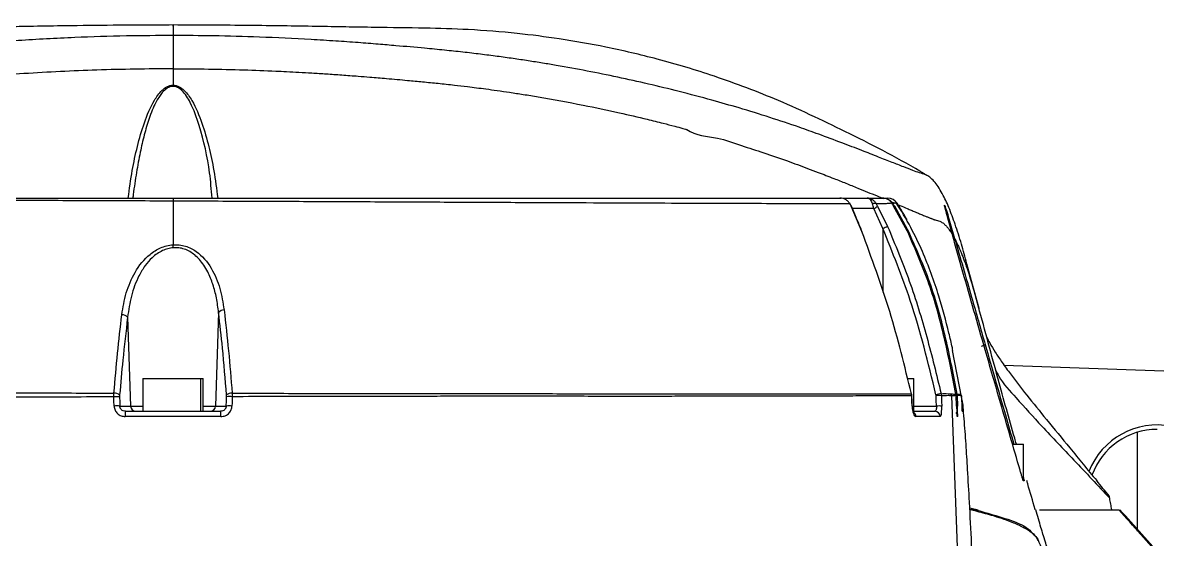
# Model space of a CAD drawing. Header units: millimetres. Extents: x -356 to 237, y 0 to 365.
# Drawn here: x 164.097 to 168.182, y 252.964 to 254.824 of the extents above; entities that cross this region are included whole.
import ezdxf

# ---------------------------------------------------------------- set-up
doc = ezdxf.new("R2010")
doc.units = ezdxf.units.MM

msp = doc.modelspace()

# ---------------------------------------------------------------- linework, layer by layer
at = {"color": 7, "linetype": 'Continuous', "lineweight": 25}
for p, q in [((164.6386, 254.7779), (164.6386, 254.6583)), ((164.6386, 254.6583), (164.6386, 254.5992)), ((164.6386, 254.5992), (164.6386, 254.5949)), ((164.6386, 254.1817), (164.6386, 254.0246)), ((164.6408, 254.1926), (167.039, 254.1926)), ((167.039, 254.1926), (167.0438, 254.1923)), ((167.0494, 254.1926), (167.1379, 254.1926)), ((167.1379, 254.1926), (167.1931, 254.1926)), ((167.1958, 254.1926), (167.2119, 254.1926)), ((167.1974, 254.1924), (167.1968, 254.1923)), ((167.1184, 254.0723), (167.08, 254.1632)), ((167.0984, 254.1222), (167.0818, 254.1611)), ((167.1613, 254.1546), (167.083, 254.1546)), ((167.194, 254.0828), (167.1613, 254.1546)), ((167.1745, 254.1632), (167.2112, 254.0903)), ((167.2264, 254.1743), (167.2266, 254.174)), ((167.2283, 254.1774), (167.2354, 254.1744)), ((167.2452, 254.1744), (167.2292, 254.1741)), ((167.2818, 254.0742), (167.2326, 254.1641)), ((167.2353, 254.1642), (167.2816, 254.0812)), ((167.2457, 254.1737), (167.2452, 254.1744)), ((167.2462, 254.1729), (167.2457, 254.1737)), ((167.4364, 254.1016), (167.4524, 254.0472)), ((167.194, 254.0828), (167.1942, 253.8542)), ((164.8028, 253.7807), (164.7914, 253.4439)), ((167.5398, 253.7939), (167.5401, 253.7928)), ((164.4751, 253.7634), (164.4859, 253.4439)), ((167.4773, 253.4772), (167.4448, 253.6438)), ((167.6305, 253.5911), (168.2053, 253.571)), ((164.5304, 253.543), (164.5304, 253.4249)), ((164.5304, 253.543), (164.7387, 253.543)), ((164.7387, 253.4249), (164.7387, 253.543)), ((164.7387, 253.543), (164.7469, 253.543)), ((164.7469, 253.4249), (164.7469, 253.543)), ((167.2832, 253.543), (167.306, 253.543)), ((167.306, 253.4249), (167.306, 253.543)), ((164.4257, 253.4767), (164.426, 253.4907)), ((164.8514, 253.49), (164.8516, 253.4776)), ((164.447, 253.4439), (164.4859, 253.4439)), ((164.4859, 253.4439), (164.5304, 253.4439)), ((164.7469, 253.4439), (164.7914, 253.4439)), ((164.7914, 253.4439), (164.8302, 253.4439)), ((167.306, 253.4439), (167.3869, 253.4439)), ((167.441, 253.4806), (167.493, 252.1257)), ((167.4592, 253.444), (167.4578, 253.4813)), ((167.4609, 253.4813), (167.4624, 253.444)), ((167.4789, 253.4438), (167.4778, 253.4724)), ((167.478, 253.4661), (167.4817, 253.4474)), ((164.8108, 253.406), (164.4664, 253.406)), ((164.4676, 253.4249), (164.8096, 253.4249)), ((167.306, 253.4249), (167.3812, 253.4249)), ((167.4006, 253.406), (167.313, 253.406)), ((167.4635, 253.406), (167.461, 253.406)), ((167.4799, 253.4249), (167.4826, 253.4249)), ((167.4821, 253.4434), (167.4821, 253.4425)), ((168.1111, 252.9937), (168.1111, 253.3497)), ((167.4933, 253.3068), (167.4933, 253.3068)), ((167.6618, 253.3068), (167.6997, 253.3068)), ((167.6997, 253.1786), (167.6997, 253.3068)), ((167.5067, 253.0772), (167.5366, 253.0706)), ((167.5285, 253.0706), (167.5082, 253.0706)), ((167.7579, 253.0706), (168.018, 253.0706)), ((168.018, 253.0706), (168.0429, 253.0706))]:
    msp.add_line(p, q, dxfattribs=at)
at = {"color": 7, "linetype": 'Continuous', "lineweight": 25, "flags": 128}
for points in [[(167.0743, 254.1733), (167.075, 254.1734), (167.0755, 254.1733), (167.0757, 254.1731), (167.0756, 254.1726), (167.0753, 254.1721)], [(167.1197, 254.0711), (167.1198, 254.0716), (167.1194, 254.0721), (167.1184, 254.0723)], [(164.6394, 254.0139), (164.639, 254.0195), (164.6386, 254.0246)], [(167.5401, 253.7946), (167.5168, 253.8815), (167.4968, 253.9564)], [(167.5123, 253.8963), (167.5386, 253.7976), (167.54, 253.7923)], [(167.2973, 253.4876), (167.2976, 253.4879), (167.2973, 253.4881), (167.2965, 253.4882)], [(164.4265, 253.444), (164.4261, 253.4623), (164.4257, 253.4767)], [(164.4462, 253.4767), (164.4467, 253.4583), (164.447, 253.4439)], [(164.8302, 253.4439), (164.8307, 253.4627), (164.8311, 253.4775)], [(167.2983, 253.4807), (167.2985, 253.4807), (167.2983, 253.4806), (167.2976, 253.4805)], [(167.2999, 253.4442), (167.2992, 253.4607), (167.2983, 253.4807)], [(167.2992, 253.444), (167.3, 253.4441), (167.3002, 253.4441), (167.2999, 253.4442)], [(167.3869, 253.4439), (167.3862, 253.4647), (167.3856, 253.4811)], [(167.4046, 253.4812), (167.4053, 253.4603), (167.4059, 253.444)]]:
    msp.add_lwpolyline(points, dxfattribs=at)
at = {"color": 7, "linetype": 'Continuous', "lineweight": 25}
for centre, radius, start, end in [((167.2119, 254.1533), 0.0393, 32.396, 90.0073), ((167.0796, 254.161), 0.0022, 1.5368, 78.6018), ((167.1633, 254.1573), 0.0162, 66.0071, 113.9929), ((167.1239, 254.2263), 0.0809, 297.575, 308.7225), ((167.3179, 253.8215), 0.2892, 111.6538, 115.3719), ((167.2761, 254.0845), 0.00645, 296.1699, 329.1576), ((164.4557, 253.748), 0.0247, 38.3194, 92.8635), ((164.8217, 253.7654), 0.0244, 88.2878, 141.1396), ((167.5343, 253.7203), 0.0621, 283.2603, 296.8775), ((164.4277, 253.4627), 0.028, 48.2647, 93.5411), ((164.8494, 253.4602), 0.0299, 86.2677, 128.0434), ((167.4383, 253.2676), 0.2236, 98.9074, 103.7515), ((167.4009, 253.479), 0.0396, 2.1694, 12.2436), ((167.4016, 253.479), 0.0394, 2.1817, 12.28), ((167.4009, 253.479), 0.0401, 2.2721, 12.1993), ((167.4009, 253.4789), 0.0404, 2.3157, 12.0893), ((167.4494, 253.5308), 0.0455, 280.4553, 284.0012), ((164.4352, 253.2593), 0.2176, 87.105, 92.5014), ((164.4361, 253.2305), 0.2137, 87.0545, 92.5518), ((164.5052, 253.4443), 0.0193, 181.0152, 269.0131), ((164.7721, 253.4442), 0.0193, 270.9708, 359.0009), ((164.8412, 253.2305), 0.2137, 87.4482, 92.9455), ((164.8421, 253.264), 0.2138, 87.4493, 92.9442), ((167.3958, 253.2834), 0.198, 87.4462, 92.9499), ((167.3971, 253.2485), 0.1956, 87.4276, 92.9968), ((167.4586, 253.4648), 0.0167, 82.0895, 91.8651), ((167.46, 253.4271), 0.0171, 82.0051, 92.4767), ((167.47, 253.5018), 0.0556, 279.0468, 282.0568), ((164.5435, 253.4106), 0.0772, 169.3141, 183.4217), ((164.7338, 253.4106), 0.0772, 356.5783, 10.6859), ((167.2933, 253.4055), 0.0197, 1.4575, 62.2101), ((167.3811, 253.4054), 0.0195, 1.7174, 89.5887), ((167.4438, 253.4052), 0.0198, 2.3034, 47.8895), ((168.1819, 253.11), 0.2657, 0.0005, 158.1745), ((168.1819, 253.11), 0.25, 90.0008, 160.1373), ((167.6843, 253.1691), 0.0195, 16.023, 38.1055)]:
    msp.add_arc(centre, radius, start, end, dxfattribs=at)
for points, knots in [([(164.6386, 254.8158), (164.5668, 254.8155), (164.4375, 254.8151), (164.2702, 254.813), (164.1472, 254.811), (164.0608, 254.8095), (163.9878, 254.8083), (163.9136, 254.807), (163.8273, 254.8055), (163.7274, 254.8042), (163.5893, 254.8007), (163.4082, 254.7873), (163.18, 254.7566), (162.9476, 254.7081), (162.7118, 254.6408), (162.4723, 254.5528), (162.2206, 254.4364), (162.0514, 254.344), (161.9671, 254.2979)], [0, 0, 0, 0, 0.077966, 0.14036, 0.18156, 0.211508, 0.234188, 0.2608, 0.292025, 0.327849, 0.369295, 0.441965, 0.524789, 0.619107, 0.699337, 0.790748, 0.89579, 1, 1, 1, 1]), ([(164.6386, 254.8113), (164.6386, 254.8121), (164.6386, 254.8257), (164.6386, 254.801), (164.6386, 254.7779)], [0, 0, 0, 0, 0.063437, 1, 1, 1, 1]), ([(167.3555, 254.2724), (167.3516, 254.2747), (167.2611, 254.3304), (167.082, 254.4215), (166.831, 254.5422), (166.5985, 254.6302), (166.3902, 254.6928), (166.2035, 254.7363), (166.0352, 254.7661), (165.87, 254.7872), (165.7082, 254.8003), (165.5371, 254.8048), (165.3548, 254.8069), (165.1445, 254.8109), (164.9023, 254.8146), (164.7301, 254.8154), (164.6386, 254.8158)], [0, 0, 0, 0, 0.004797, 0.113198, 0.213727, 0.301434, 0.377661, 0.445205, 0.505598, 0.559646, 0.62248, 0.678456, 0.741972, 0.816593, 0.902524, 1, 1, 1, 1]), ([(164.6386, 254.7779), (164.5826, 254.7776), (164.4646, 254.7769), (164.279, 254.7709), (164.0857, 254.7607), (163.8996, 254.747), (163.7223, 254.7314), (163.5529, 254.7142), (163.3851, 254.6914), (163.2253, 254.6652), (163.0477, 254.631), (162.8595, 254.5886), (162.713, 254.5499), (162.6296, 254.5261), (162.6, 254.5174), (162.571, 254.5088), (162.5428, 254.5002), (162.5154, 254.4916), (162.4898, 254.4835), (162.4625, 254.4748), (162.4231, 254.4619), (162.3723, 254.4445), (162.316, 254.4245), (162.2634, 254.4051), (162.2156, 254.3873), (162.1727, 254.3711), (162.1375, 254.3577), (162.098, 254.3426), (162.0561, 254.3266), (162.0145, 254.3103), (161.9851, 254.3003), (161.968, 254.293), (161.9597, 254.2922), (161.9577, 254.292)], [0, 0, 0, 0, 0.0612745, 0.1290113, 0.2031389, 0.2729444, 0.3330269, 0.3977975, 0.4591709, 0.5181321, 0.5749394, 0.6569806, 0.7290239, 0.740563, 0.7518358, 0.7628451, 0.7735867, 0.7840673, 0.7942892, 0.8029301, 0.8154672, 0.8395705, 0.8616968, 0.8807547, 0.9009061, 0.9175076, 0.9308857, 0.94204, 0.9638452, 0.9799428, 0.9908339, 0.9978838, 1, 1, 1, 1]), ([(167.4967, 253.9564), (167.4902, 253.98), (167.4773, 254.0277), (167.4558, 254.0953), (167.4333, 254.1561), (167.4127, 254.2014), (167.3942, 254.2328), (167.3792, 254.2529), (167.3642, 254.2678), (167.3464, 254.2784), (167.3249, 254.283), (167.2991, 254.2935), (167.2661, 254.3059), (167.225, 254.3223), (167.1748, 254.3419), (167.1146, 254.3654), (167.0428, 254.3929), (166.9674, 254.4211), (166.8813, 254.4519), (166.7858, 254.4837), (166.6812, 254.516), (166.5721, 254.5472), (166.4268, 254.5857), (166.2403, 254.629), (166.0761, 254.6606), (165.9684, 254.6787), (165.9165, 254.6869), (165.862, 254.6951), (165.8047, 254.7031), (165.7444, 254.7108), (165.6811, 254.7183), (165.6141, 254.7253), (165.5338, 254.733), (165.4544, 254.7401), (165.3746, 254.7468), (165.3024, 254.7525), (165.2217, 254.7582), (165.1032, 254.7655), (164.9562, 254.7725), (164.7906, 254.7772), (164.6869, 254.7777), (164.6386, 254.7779)], [0, 0, 0, 0, 0.023426, 0.047275, 0.067804, 0.085434, 0.094854, 0.102661, 0.109363, 0.115019, 0.122166, 0.130234, 0.141595, 0.155912, 0.172637, 0.193134, 0.217765, 0.24621, 0.270126, 0.305308, 0.342486, 0.374879, 0.41395, 0.486248, 0.558062, 0.573987, 0.590726, 0.608306, 0.626762, 0.64613, 0.666446, 0.687757, 0.710562, 0.743651, 0.764092, 0.787178, 0.81295, 0.841464, 0.900845, 0.95378, 1, 1, 1, 1]), ([(164.6386, 254.6583), (164.5472, 254.6574), (164.3682, 254.6555), (164.1053, 254.6419), (163.8539, 254.6227), (163.5913, 254.5976), (163.3236, 254.5597), (163.0565, 254.5072), (162.8178, 254.4491), (162.6079, 254.3882), (162.4266, 254.3275), (162.2735, 254.2694), (162.1477, 254.2183), (162.0479, 254.1775), (161.9739, 254.1447), (161.9232, 254.127), (161.897, 254.112), (161.8861, 254.1121), (161.8846, 254.1121)], [0, 0, 0, 0, 0.096895, 0.189729, 0.278921, 0.364104, 0.469256, 0.565394, 0.65247, 0.729506, 0.796988, 0.85505, 0.902997, 0.940924, 0.969376, 0.988429, 0.998494, 1, 1, 1, 1]), ([(164.6386, 254.6583), (164.6813, 254.6581), (164.7663, 254.6577), (164.8895, 254.6547), (164.9832, 254.6512), (165.0491, 254.6481), (165.0925, 254.6458), (165.1401, 254.6431), (165.1916, 254.6398), (165.2472, 254.636), (165.2995, 254.6321), (165.3532, 254.6279), (165.4125, 254.6229), (165.4758, 254.6172), (165.538, 254.6113), (165.5941, 254.6058), (165.6478, 254.6), (165.7049, 254.5934), (165.7562, 254.5868), (165.8068, 254.5799), (165.8518, 254.5733), (165.9011, 254.5658), (165.9896, 254.5512), (166.105, 254.53), (166.2357, 254.5023), (166.3314, 254.4799), (166.3979, 254.4634), (166.4404, 254.4524), (166.4672, 254.4453), (166.481, 254.4416), (166.4857, 254.4403), (166.4872, 254.4399), (166.4878, 254.4397), (166.488, 254.4396), (166.4881, 254.4396), (166.4882, 254.4396), (166.4882, 254.4396), (166.4882, 254.4396), (166.5209, 254.4165), (166.5923, 254.4157), (166.6827, 254.3817), (166.7672, 254.3557), (166.8464, 254.3281), (166.8989, 254.3086), (166.9231, 254.2996)], [0, 0, 0, 0, 0.055048, 0.109677, 0.159061, 0.176026, 0.194762, 0.215251, 0.237482, 0.261429, 0.287074, 0.305244, 0.330884, 0.363908, 0.387254, 0.411522, 0.436597, 0.456906, 0.485781, 0.503323, 0.522867, 0.54436, 0.567744, 0.63859, 0.695806, 0.740128, 0.765384, 0.784173, 0.796782, 0.801228, 0.8026, 0.80309, 0.803282, 0.803366, 0.8034, 0.803416, 0.803421, 0.803425, 0.803429, 0.852604, 0.891691, 0.927859, 0.966679, 1, 1, 1, 1]), ([(164.4776, 254.1926), (164.4818, 254.2259), (164.4898, 254.2884), (164.5097, 254.3789), (164.5339, 254.4641), (164.5621, 254.5329), (164.5922, 254.576), (164.6131, 254.5923), (164.6272, 254.5982), (164.6348, 254.5988), (164.6386, 254.5991)], [0, 0, 0, 0, 0.22039, 0.414256, 0.608401, 0.802884, 0.900622, 0.949959, 0.974838, 1, 1, 1, 1]), ([(164.6386, 254.5949), (164.636, 254.5947), (164.6306, 254.5943), (164.6195, 254.5902), (164.608, 254.5817), (164.5964, 254.5688), (164.5862, 254.5542), (164.5698, 254.5249), (164.552, 254.4798), (164.5344, 254.4195), (164.5193, 254.3545), (164.5064, 254.2829), (164.4979, 254.2278), (164.4946, 254.1969), (164.4941, 254.1926)], [0, 0, 0, 0, 0.017664, 0.036264, 0.079027, 0.113387, 0.153206, 0.198944, 0.339836, 0.479347, 0.623218, 0.790284, 0.970716, 1, 1, 1, 1]), ([(164.6386, 254.5992), (164.6425, 254.5988), (164.6502, 254.5982), (164.6645, 254.5922), (164.6856, 254.5755), (164.7157, 254.532), (164.7546, 254.4356), (164.7836, 254.3169), (164.7954, 254.2256), (164.7997, 254.1926)], [0, 0, 0, 0, 0.025387, 0.050685, 0.100723, 0.199511, 0.39459, 0.781498, 1, 1, 1, 1]), ([(164.7791, 254.1926), (164.7767, 254.2232), (164.7698, 254.3117), (164.7431, 254.4276), (164.7081, 254.5268), (164.6799, 254.5737), (164.6579, 254.5902), (164.6467, 254.5943), (164.6413, 254.5947), (164.6386, 254.5949)], [0, 0, 0, 0, 0.207355, 0.601078, 0.799157, 0.920162, 0.963393, 0.982173, 1, 1, 1, 1]), ([(166.9231, 254.2996), (166.9357, 254.2948), (166.9672, 254.2829), (167.0131, 254.265), (167.0607, 254.2462), (167.1012, 254.2299), (167.1386, 254.2146), (167.1695, 254.2019), (167.1886, 254.194), (167.1964, 254.1907)], [0, 0, 0, 0, 0.137556, 0.343893, 0.50195, 0.659277, 0.789419, 0.913853, 1, 1, 1, 1]), ([(164.6386, 254.1817), (164.5496, 254.1821), (164.374, 254.1828), (164.1146, 254.1838), (163.8646, 254.1845), (163.6271, 254.185), (163.4053, 254.1854), (163.2019, 254.1856), (163.0193, 254.1856), (162.8599, 254.1856), (162.7259, 254.1854), (162.6189, 254.1852), (162.5404, 254.1849), (162.4917, 254.1848), (162.4693, 254.1845), (162.4633, 254.1844)], [0, 0, 0, 0, 0.1228285, 0.2420841, 0.3577968, 0.4675936, 0.5695631, 0.6637441, 0.748113, 0.8213712, 0.8834796, 0.9329154, 0.9690139, 0.9917019, 1, 1, 1, 1]), ([(162.518, 254.1926), (162.5095, 254.1926), (162.5006, 254.1926), (162.478, 254.1926), (162.5652, 254.1926), (162.6062, 254.1926), (162.7372, 254.1926), (162.8794, 254.1926), (163.064, 254.1926), (163.2748, 254.1926), (163.513, 254.1926), (163.7732, 254.1926), (164.0511, 254.1926), (164.3425, 254.1926), (164.5403, 254.1926), (164.6408, 254.1926)], [0, 0, 0, 0, 0.011882, 0.01246, 0.030004, 0.065267, 0.117751, 0.186928, 0.270657, 0.368782, 0.478583, 0.598429, 0.727476, 0.861502, 1, 1, 1, 1]), ([(164.6408, 254.1926), (164.6403, 254.1915), (164.6389, 254.188), (164.6387, 254.1842), (164.6386, 254.1817)], [0, 0, 0, 0, 0.337537, 1, 1, 1, 1]), ([(167.0753, 254.1721), (167.0421, 254.1721), (166.9672, 254.1721), (166.8423, 254.1723), (166.6932, 254.1727), (166.5219, 254.1733), (166.3303, 254.1741), (166.1207, 254.175), (165.8958, 254.176), (165.6581, 254.1771), (165.4106, 254.1783), (165.1562, 254.1795), (164.8982, 254.1806), (164.7254, 254.1813), (164.6386, 254.1817)], [0, 0, 0, 0, 0.040876, 0.092164, 0.153861, 0.224419, 0.303059, 0.38975, 0.482481, 0.580001, 0.682317, 0.787264, 0.893162, 1, 1, 1, 1]), ([(167.0753, 254.1721), (167.0731, 254.1752), (167.0689, 254.1813), (167.0597, 254.1877), (167.0496, 254.1919), (167.0425, 254.1924), (167.039, 254.1926)], [0, 0, 0, 0, 0.259318, 0.510725, 0.756412, 1, 1, 1, 1]), ([(167.0427, 254.1925), (167.0425, 254.1925), (167.042, 254.1925), (167.0416, 254.1925), (167.0414, 254.1925)], [0, 0, 0, 0, 0.514121, 1, 1, 1, 1]), ([(167.045, 254.1922), (167.0445, 254.1923), (167.0434, 254.1924), (167.0423, 254.1925), (167.0417, 254.1925)], [0, 0, 0, 0, 0.48266, 1, 1, 1, 1]), ([(167.1567, 254.1722), (167.1558, 254.1749), (167.154, 254.1803), (167.1499, 254.1865), (167.1446, 254.1914), (167.1404, 254.1922), (167.1379, 254.1926)], [0, 0, 0, 0, 0.290357, 0.575791, 0.745657, 1, 1, 1, 1]), ([(167.1379, 254.1926), (167.141, 254.1924), (167.1474, 254.1919), (167.1563, 254.1877), (167.1644, 254.1812), (167.168, 254.1753), (167.1699, 254.1722)], [0, 0, 0, 0, 0.235744, 0.476773, 0.729842, 1, 1, 1, 1]), ([(167.1931, 254.1926), (167.1945, 254.1925), (167.1961, 254.1924), (167.1977, 254.1923), (167.1979, 254.1923)], [0, 0, 0, 0, 0.887825, 1, 1, 1, 1]), ([(167.2266, 254.174), (167.2246, 254.1768), (167.2205, 254.1823), (167.2121, 254.1882), (167.2029, 254.1919), (167.1963, 254.1924), (167.1931, 254.1926)], [0, 0, 0, 0, 0.259574, 0.510941, 0.756695, 1, 1, 1, 1]), ([(167.1958, 254.1926), (167.1965, 254.1926), (167.1977, 254.1926), (167.199, 254.1924), (167.1995, 254.1923)], [0, 0, 0, 0, 0.535883, 1, 1, 1, 1]), ([(167.1958, 254.1926), (167.1991, 254.1924), (167.2056, 254.1919), (167.2148, 254.1882), (167.2231, 254.1824), (167.2271, 254.1769), (167.2292, 254.1741)], [0, 0, 0, 0, 0.243049, 0.488712, 0.740271, 1, 1, 1, 1]), ([(167.08, 254.1632), (167.0792, 254.1649), (167.0778, 254.1679), (167.0761, 254.1708), (167.0753, 254.1721)], [0, 0, 0, 0, 0.555324, 1, 1, 1, 1]), ([(167.0818, 254.1611), (167.0809, 254.163), (167.079, 254.1672), (167.0767, 254.1711), (167.0754, 254.1733)], [0, 0, 0, 0, 0.448148, 1, 1, 1, 1]), ([(167.1613, 254.1546), (167.1605, 254.1578), (167.159, 254.1636), (167.1574, 254.1695), (167.1567, 254.1722)], [0, 0, 0, 0, 0.5364857, 1, 1, 1, 1]), ([(167.2266, 254.174), (167.2228, 254.1737), (167.2185, 254.1735), (167.2135, 254.173), (167.2117, 254.1728), (167.208, 254.1723), (167.194, 254.1724), (167.1807, 254.1723), (167.1699, 254.1722)], [0, 0, 0, 0, 0.200193, 0.231393, 0.263119, 0.296523, 0.426396, 1, 1, 1, 1]), ([(167.1699, 254.1722), (167.1707, 254.1705), (167.1722, 254.1675), (167.1738, 254.1645), (167.1745, 254.1632)], [0, 0, 0, 0, 0.5518233, 1, 1, 1, 1]), ([(167.2326, 254.1641), (167.2315, 254.166), (167.2295, 254.1693), (167.2275, 254.1725), (167.2266, 254.174)], [0, 0, 0, 0, 0.561007, 1, 1, 1, 1]), ([(167.2292, 254.1741), (167.2303, 254.1722), (167.2324, 254.169), (167.2344, 254.1656), (167.2353, 254.1642)], [0, 0, 0, 0, 0.559081, 1, 1, 1, 1]), ([(167.4462, 253.644), (167.4455, 253.6473), (167.4411, 253.6682), (167.4258, 253.7338), (167.3945, 253.8508), (167.348, 253.978), (167.2946, 254.0904), (167.2595, 254.1478), (167.2412, 254.1777)], [0, 0, 0, 0, 0.017479, 0.111449, 0.351592, 0.648968, 0.817084, 1, 1, 1, 1]), ([(167.2522, 254.1633), (167.2511, 254.1651), (167.2491, 254.1683), (167.2471, 254.1715), (167.2462, 254.1729)], [0, 0, 0, 0, 0.563771, 1, 1, 1, 1]), ([(167.2496, 254.1685), (167.2515, 254.1677), (167.2622, 254.1632), (167.2776, 254.1568), (167.2961, 254.149), (167.3108, 254.1428), (167.3258, 254.1365), (167.338, 254.1315), (167.3469, 254.1279), (167.3525, 254.1256), (167.3573, 254.1236), (167.362, 254.1218), (167.3664, 254.12), (167.3707, 254.1184), (167.3747, 254.1168), (167.3785, 254.1154), (167.3863, 254.1125), (167.3973, 254.1106), (167.4095, 254.1039), (167.4187, 254.096), (167.4265, 254.0875), (167.4328, 254.0792), (167.4378, 254.072), (167.4414, 254.0664), (167.4433, 254.0633), (167.4441, 254.062)], [0, 0, 0, 0, 0.0268067, 0.1526492, 0.2208612, 0.2920054, 0.3641768, 0.4352163, 0.4668038, 0.4908587, 0.514706, 0.5362039, 0.5571414, 0.5772812, 0.5964786, 0.6144345, 0.6309454, 0.7059435, 0.7600415, 0.8137767, 0.865273, 0.9119272, 0.9512262, 0.9810919, 1, 1, 1, 1]), ([(167.281, 254.1143), (167.2758, 254.1235), (167.2664, 254.14), (167.2566, 254.1562), (167.2522, 254.1633)], [0, 0, 0, 0, 0.561654, 1, 1, 1, 1]), ([(167.4441, 254.062), (167.4381, 254.0837), (167.4298, 254.1139), (167.4191, 254.1533), (167.4174, 254.1614), (167.4159, 254.1673), (167.4181, 254.164), (167.4188, 254.1583), (167.425, 254.1418), (167.4302, 254.1227), (167.4348, 254.1071), (167.4364, 254.1016)], [0, 0, 0, 0, 0.399113, 0.558339, 0.605122, 0.613677, 0.617152, 0.656279, 0.724925, 0.903863, 1, 1, 1, 1]), ([(167.4497, 254.0422), (167.4433, 254.0669), (167.4339, 254.1035), (167.4223, 254.1424), (167.4188, 254.1573), (167.4176, 254.1601), (167.4176, 254.1602)], [0, 0, 0, 0, 0.624944, 0.927404, 0.997284, 1, 1, 1, 1]), ([(167.1197, 254.0711), (167.1141, 254.0848), (167.1072, 254.1019), (167.0999, 254.1189), (167.0984, 254.1222)], [0, 0, 0, 0, 0.804424, 1, 1, 1, 1]), ([(167.2965, 253.4882), (167.2724, 253.5874), (167.2242, 253.7855), (167.1536, 253.9768), (167.1184, 254.0723)], [0, 0, 0, 0, 0.500886, 1, 1, 1, 1]), ([(167.3852, 253.4847), (167.3573, 253.599), (167.3076, 253.8029), (167.2287, 253.9973), (167.194, 254.0828)], [0, 0, 0, 0, 0.5601437, 1, 1, 1, 1]), ([(167.2112, 254.0903), (167.2382, 254.0252), (167.2922, 253.8952), (167.3539, 253.6931), (167.3871, 253.5567), (167.4037, 253.4884)], [0, 0, 0, 0, 0.334047, 0.667194, 1, 1, 1, 1]), ([(167.2816, 254.0812), (167.3101, 254.0179), (167.367, 253.8914), (167.4213, 253.6903), (167.4474, 253.5544), (167.4604, 253.4866)], [0, 0, 0, 0, 0.3338494, 0.6673519, 1, 1, 1, 1]), ([(167.4572, 253.4867), (167.4441, 253.5536), (167.418, 253.6876), (167.3644, 253.8861), (167.3093, 254.0115), (167.2818, 254.0742)], [0, 0, 0, 0, 0.3326979, 0.6661507, 1, 1, 1, 1]), ([(167.5624, 253.6461), (167.5489, 253.6931), (167.522, 253.7864), (167.4824, 253.925), (167.4568, 254.0167), (167.4441, 254.062)], [0, 0, 0, 0, 0.33897, 0.673672, 1, 1, 1, 1]), ([(164.4545, 253.7727), (164.4588, 253.7991), (164.4675, 253.852), (164.4994, 253.9279), (164.5433, 253.9843), (164.5866, 254.0115), (164.6154, 254.0218), (164.6309, 254.0237), (164.6386, 254.0246)], [0, 0, 0, 0, 0.2377619, 0.4778876, 0.7288451, 0.8614383, 0.9300855, 1, 1, 1, 1]), ([(164.6386, 254.0246), (164.6462, 254.0248), (164.6613, 254.025), (164.6904, 254.0187), (164.7349, 253.9963), (164.7794, 253.9422), (164.8099, 253.8679), (164.8183, 253.8158), (164.8225, 253.7898)], [0, 0, 0, 0, 0.069369, 0.137982, 0.270222, 0.518059, 0.759096, 1, 1, 1, 1]), ([(167.4497, 254.0422), (167.4506, 254.043), (167.4522, 254.0443), (167.4524, 254.0464), (167.4524, 254.0472)], [0, 0, 0, 0, 0.593666, 1, 1, 1, 1]), ([(167.4524, 254.0472), (167.4626, 254.0123), (167.483, 253.9418), (167.5196, 253.8143), (167.5461, 253.7218), (167.5623, 253.6649)], [0, 0, 0, 0, 0.274071, 0.553703, 1, 1, 1, 1]), ([(167.4524, 254.0472), (167.4529, 254.0463), (167.4541, 254.044), (167.4565, 254.0393), (167.4601, 254.0321), (167.4649, 254.0218), (167.4708, 254.0084), (167.4769, 253.9938), (167.4815, 253.9819), (167.4848, 253.9734), (167.4873, 253.9667), (167.4902, 253.9586), (167.4935, 253.9492), (167.5123, 253.8949), (167.5265, 253.8426), (167.5398, 253.7939)], [0, 0, 0, 0, 0.011406, 0.0283, 0.059225, 0.101126, 0.15526, 0.223191, 0.277909, 0.297924, 0.325504, 0.357625, 0.394474, 0.436391, 1, 1, 1, 1]), ([(164.6394, 254.0139), (164.6328, 254.013), (164.6194, 254.0112), (164.5999, 254.0037), (164.5808, 253.9926), (164.5592, 253.975), (164.5364, 253.9486), (164.5093, 253.9032), (164.4862, 253.8404), (164.4788, 253.789), (164.4751, 253.7634)], [0, 0, 0, 0, 0.061435, 0.12564, 0.193732, 0.266734, 0.38339, 0.516925, 0.758688, 1, 1, 1, 1]), ([(164.8028, 253.7807), (164.8005, 253.7982), (164.7962, 253.8325), (164.7833, 253.8817), (164.7674, 253.9213), (164.7502, 253.9508), (164.7344, 253.9714), (164.7124, 253.9929), (164.6868, 254.0078), (164.6596, 254.0143), (164.6461, 254.014), (164.6394, 254.0139)], [0, 0, 0, 0, 0.169099, 0.331294, 0.48604, 0.576626, 0.658851, 0.733674, 0.871124, 0.935912, 1, 1, 1, 1]), ([(164.426, 253.4907), (164.4301, 253.5386), (164.4382, 253.6327), (164.4491, 253.7266), (164.4545, 253.7727)], [0, 0, 0, 0, 0.508551, 1, 1, 1, 1]), ([(164.831, 253.4837), (164.8266, 253.5401), (164.8187, 253.6392), (164.8076, 253.738), (164.8028, 253.7807)], [0, 0, 0, 0, 0.5680763, 1, 1, 1, 1]), ([(164.8225, 253.7898), (164.828, 253.7409), (164.8394, 253.6412), (164.8473, 253.5411), (164.8514, 253.49)], [0, 0, 0, 0, 0.490076, 1, 1, 1, 1]), ([(167.6745, 253.3068), (167.6725, 253.3139), (167.6502, 253.3916), (167.6043, 253.5567), (167.5616, 253.7151), (167.538, 253.8024)], [0, 0, 0, 0, 0.042923, 0.472117, 1, 1, 1, 1]), ([(164.4751, 253.7634), (164.4691, 253.7119), (164.4582, 253.6188), (164.45, 253.5254), (164.4464, 253.4837)], [0, 0, 0, 0, 0.552573, 1, 1, 1, 1]), ([(167.568, 253.6917), (167.5714, 253.6848), (167.5805, 253.6663), (167.5993, 253.6362), (167.6244, 253.599), (167.6619, 253.5473), (167.7151, 253.4788), (167.7868, 253.3906), (167.8713, 253.2883), (167.9314, 253.2147), (167.9637, 253.1753)], [0, 0, 0, 0, 0.035488, 0.094603, 0.163271, 0.241996, 0.388801, 0.562605, 0.765537, 1, 1, 1, 1]), ([(167.5623, 253.6649), (167.5865, 253.5806), (167.6207, 253.4612), (167.6551, 253.3418), (167.6653, 253.3068)], [0, 0, 0, 0, 0.706505, 1, 1, 1, 1]), ([(167.6879, 253.2132), (167.6644, 253.294), (167.6224, 253.4383), (167.5808, 253.5826), (167.5624, 253.6461)], [0, 0, 0, 0, 0.559995, 1, 1, 1, 1]), ([(167.6004, 253.5724), (167.6039, 253.5654), (167.6224, 253.5285), (167.6826, 253.464), (167.7722, 253.3635), (167.8868, 253.2448), (167.9678, 253.1579), (168.0107, 253.1118)], [0, 0, 0, 0, 0.038132, 0.199957, 0.422857, 0.69432, 1, 1, 1, 1]), ([(161.9853, 253.493), (162.0182, 253.4932), (162.0925, 253.4934), (162.2156, 253.4932), (162.3615, 253.493), (162.5291, 253.4931), (162.7171, 253.493), (162.9233, 253.4925), (163.1456, 253.4925), (163.3825, 253.4925), (163.6316, 253.4922), (163.8901, 253.4916), (164.1558, 253.4911), (164.3352, 253.4908), (164.426, 253.4907)], [0, 0, 0, 0, 0.040474, 0.091306, 0.151244, 0.219882, 0.297292, 0.382267, 0.473357, 0.570555, 0.673452, 0.779518, 0.888369, 1, 1, 1, 1]), ([(164.8514, 253.49), (164.9416, 253.4899), (165.1205, 253.4895), (165.3865, 253.4891), (165.646, 253.4891), (165.8963, 253.4889), (166.1344, 253.4881), (166.3577, 253.4873), (166.564, 253.4882), (166.7521, 253.4885), (166.9201, 253.4878), (167.0664, 253.4882), (167.1893, 253.4885), (167.2634, 253.4883), (167.2965, 253.4882)], [0, 0, 0, 0, 0.110659, 0.21954, 0.326386, 0.428964, 0.526728, 0.618507, 0.702877, 0.779907, 0.849214, 0.909085, 0.959366, 1, 1, 1, 1]), ([(167.2976, 253.4805), (167.2975, 253.482), (167.2973, 253.4846), (167.2968, 253.4871), (167.2965, 253.4882)], [0, 0, 0, 0, 0.559839, 1, 1, 1, 1]), ([(167.2983, 253.4807), (167.2982, 253.4817), (167.298, 253.4841), (167.2976, 253.4864), (167.2973, 253.4876)], [0, 0, 0, 0, 0.452606, 1, 1, 1, 1]), ([(167.3856, 253.4811), (167.3856, 253.4818), (167.3855, 253.483), (167.3853, 253.4842), (167.3852, 253.4847)], [0, 0, 0, 0, 0.560021, 1, 1, 1, 1]), ([(167.4037, 253.4884), (167.412, 253.4886), (167.424, 253.4889), (167.436, 253.4877), (167.4396, 253.4874)], [0, 0, 0, 0, 0.693054, 1, 1, 1, 1]), ([(167.4037, 253.4884), (167.404, 253.4871), (167.4044, 253.4847), (167.4046, 253.4822), (167.4046, 253.4812)], [0, 0, 0, 0, 0.559937, 1, 1, 1, 1]), ([(167.4396, 253.4874), (167.4397, 253.4874), (167.4399, 253.4873), (167.44, 253.4874), (167.4401, 253.4874)], [0, 0, 0, 0, 0.629487, 1, 1, 1, 1]), ([(167.4401, 253.4874), (167.4402, 253.4875), (167.4403, 253.4876), (167.4404, 253.4874), (167.4405, 253.4874)], [0, 0, 0, 0, 0.4737613, 1, 1, 1, 1]), ([(167.4401, 253.4874), (167.4401, 253.4874), (167.4401, 253.4874), (167.4401, 253.4874), (167.4401, 253.4874)], [0, 0, 0, 0, 0.529674, 1, 1, 1, 1]), ([(167.4405, 253.4874), (167.4433, 253.4873), (167.4489, 253.4873), (167.4544, 253.4869), (167.4572, 253.4867)], [0, 0, 0, 0, 0.501013, 1, 1, 1, 1]), ([(167.4578, 253.4813), (167.4577, 253.4823), (167.4576, 253.4841), (167.4573, 253.4859), (167.4572, 253.4867)], [0, 0, 0, 0, 0.559455, 1, 1, 1, 1]), ([(167.4604, 253.4866), (167.4631, 253.4865), (167.4671, 253.4862), (167.4753, 253.4869), (167.4765, 253.4812), (167.4773, 253.4772)], [0, 0, 0, 0, 0.3696141, 0.5548581, 1, 1, 1, 1]), ([(167.4604, 253.4866), (167.4605, 253.4856), (167.4608, 253.4839), (167.4609, 253.4821), (167.4609, 253.4813)], [0, 0, 0, 0, 0.560379, 1, 1, 1, 1]), ([(164.4257, 253.4767), (164.3733, 253.4766), (164.2716, 253.4764), (164.1239, 253.4761), (163.986, 253.4758), (163.8578, 253.4756), (163.7393, 253.4754), (163.6363, 253.4752), (163.5387, 253.475), (163.4369, 253.4748), (163.3191, 253.4745), (163.1985, 253.4741), (163.0876, 253.4738), (162.9951, 253.4736), (162.9091, 253.4734), (162.8244, 253.4733), (162.7363, 253.4733), (162.648, 253.4732), (162.5566, 253.4732), (162.4754, 253.473), (162.4056, 253.4728), (162.338, 253.4728), (162.261, 253.4729), (162.1809, 253.473), (162.11, 253.4732), (162.0446, 253.4732), (162.0015, 253.4732), (161.9794, 253.4731)], [0, 0, 0, 0, 0.064286, 0.124681, 0.181097, 0.233503, 0.281907, 0.326351, 0.359826, 0.401615, 0.45117, 0.504286, 0.549559, 0.587185, 0.617644, 0.655001, 0.69105, 0.725721, 0.763324, 0.803095, 0.825377, 0.848821, 0.885994, 0.919814, 0.947107, 0.972903, 1, 1, 1, 1]), ([(164.4265, 253.444), (164.4273, 253.4389), (164.4287, 253.4288), (164.438, 253.4162), (164.4511, 253.4077), (164.4613, 253.4066), (164.4664, 253.406)], [0, 0, 0, 0, 0.249502, 0.498762, 0.748843, 1, 1, 1, 1]), ([(164.4464, 253.4837), (164.4463, 253.4824), (164.4461, 253.4801), (164.4462, 253.4777), (164.4462, 253.4767)], [0, 0, 0, 0, 0.549929, 1, 1, 1, 1]), ([(164.4676, 253.4249), (164.4648, 253.4252), (164.4595, 253.4258), (164.4538, 253.4295), (164.4505, 253.4332), (164.4486, 253.4365), (164.4473, 253.4402), (164.4471, 253.4427), (164.447, 253.4439)], [0, 0, 0, 0, 0.276578, 0.506879, 0.63335, 0.757244, 0.879246, 1, 1, 1, 1]), ([(164.8302, 253.4439), (164.8302, 253.4427), (164.83, 253.4402), (164.8287, 253.4365), (164.8268, 253.4332), (164.8234, 253.4295), (164.8178, 253.4258), (164.8125, 253.4252), (164.8096, 253.4249)], [0, 0, 0, 0, 0.120739, 0.243014, 0.366892, 0.49355, 0.723486, 1, 1, 1, 1]), ([(164.8108, 253.406), (164.8163, 253.4066), (164.8277, 253.4079), (164.8409, 253.4178), (164.849, 253.4306), (164.8502, 253.4395), (164.8507, 253.444)], [0, 0, 0, 0, 0.266865, 0.559315, 0.779741, 1, 1, 1, 1]), ([(164.8311, 253.4775), (164.8311, 253.4787), (164.8312, 253.4808), (164.831, 253.4828), (164.831, 253.4837)], [0, 0, 0, 0, 0.567947, 1, 1, 1, 1]), ([(164.8516, 253.4776), (164.8514, 253.4713), (164.8512, 253.4601), (164.8509, 253.4489), (164.8507, 253.444)], [0, 0, 0, 0, 0.560052, 1, 1, 1, 1]), ([(167.2976, 253.4805), (167.2775, 253.4805), (167.2395, 253.4805), (167.1878, 253.4804), (167.1522, 253.4804), (167.1197, 253.4802), (167.0869, 253.4801), (167.0477, 253.4799), (167.0171, 253.4798), (166.9965, 253.4797), (166.9781, 253.4797), (166.9574, 253.4797), (166.9241, 253.4796), (166.8728, 253.4796), (166.8052, 253.4797), (166.7357, 253.4797), (166.6808, 253.4798), (166.642, 253.4797), (166.6064, 253.4796), (166.5598, 253.4794), (166.504, 253.4792), (166.4487, 253.4789), (166.4037, 253.4788), (166.3539, 253.4787), (166.2884, 253.4787), (166.1967, 253.4788), (166.0914, 253.4789), (165.9848, 253.4792), (165.8802, 253.4792), (165.7702, 253.4792), (165.6758, 253.479), (165.6018, 253.4789), (165.5532, 253.4788), (165.5044, 253.4787), (165.4552, 253.4786), (165.4058, 253.4785), (165.3561, 253.4784), (165.3062, 253.4783), (165.2576, 253.4782), (165.1982, 253.4781), (165.1157, 253.478), (164.9961, 253.4778), (164.9039, 253.4777), (164.8516, 253.4776)], [0, 0, 0, 0, 0.024633, 0.046527, 0.063478, 0.068232, 0.086484, 0.103631, 0.11631, 0.123981, 0.12894, 0.138871, 0.149386, 0.169741, 0.201831, 0.232255, 0.255004, 0.269203, 0.279803, 0.29873, 0.326284, 0.348346, 0.366537, 0.381434, 0.409479, 0.446777, 0.493968, 0.538668, 0.577439, 0.62232, 0.673548, 0.693265, 0.713113, 0.733092, 0.753185, 0.773394, 0.79371, 0.814122, 0.834631, 0.853323, 0.886975, 0.935801, 1, 1, 1, 1]), ([(167.2992, 253.444), (167.2989, 253.4508), (167.2983, 253.463), (167.2978, 253.4751), (167.2976, 253.4805)], [0, 0, 0, 0, 0.560021, 1, 1, 1, 1]), ([(167.2992, 253.444), (167.2996, 253.439), (167.3003, 253.4298), (167.3035, 253.4182), (167.3068, 253.409), (167.3113, 253.4068), (167.313, 253.406)], [0, 0, 0, 0, 0.351462, 0.653539, 0.870313, 1, 1, 1, 1]), ([(167.3025, 253.423), (167.3026, 253.4229), (167.3031, 253.4228), (167.3029, 253.4248), (167.3024, 253.4268), (167.3015, 253.4314), (167.3007, 253.4371), (167.3004, 253.4416), (167.3002, 253.4441)], [0, 0, 0, 0, 0.018245, 0.064119, 0.183076, 0.383129, 0.659626, 1, 1, 1, 1]), ([(167.3869, 253.4439), (167.3869, 253.4427), (167.387, 253.4402), (167.3869, 253.4367), (167.3865, 253.4334), (167.3857, 253.43), (167.3846, 253.4264), (167.3822, 253.4254), (167.3812, 253.4249)], [0, 0, 0, 0, 0.176375, 0.346568, 0.505048, 0.646748, 0.846307, 1, 1, 1, 1]), ([(167.4006, 253.406), (167.4015, 253.407), (167.4049, 253.4106), (167.4051, 253.42), (167.4062, 253.4314), (167.406, 253.4396), (167.4059, 253.444)], [0, 0, 0, 0, 0.105823, 0.374246, 0.665887, 1, 1, 1, 1]), ([(167.4405, 253.4805), (167.4385, 253.4807), (167.4328, 253.4814), (167.4208, 253.4812), (167.4109, 253.4812), (167.4046, 253.4812)], [0, 0, 0, 0, 0.17176, 0.473909, 1, 1, 1, 1]), ([(167.4409, 253.4805), (167.4409, 253.4805), (167.4407, 253.4804), (167.4406, 253.4805), (167.4405, 253.4805)], [0, 0, 0, 0, 0.461735, 1, 1, 1, 1]), ([(167.441, 253.4806), (167.441, 253.4805), (167.441, 253.4805), (167.4409, 253.4805), (167.4409, 253.4805)], [0, 0, 0, 0, 0.557348, 1, 1, 1, 1]), ([(167.4413, 253.4805), (167.4413, 253.4806), (167.4411, 253.4807), (167.441, 253.4806), (167.441, 253.4806)], [0, 0, 0, 0, 0.578603, 1, 1, 1, 1]), ([(167.4578, 253.4813), (167.4547, 253.4811), (167.4504, 253.481), (167.4449, 253.4815), (167.4425, 253.4808), (167.4413, 253.4805)], [0, 0, 0, 0, 0.5585702, 0.7780671, 1, 1, 1, 1]), ([(167.4592, 253.444), (167.4593, 253.4431), (167.4593, 253.4416), (167.4594, 253.4401), (167.4594, 253.4394)], [0, 0, 0, 0, 0.561674, 1, 1, 1, 1]), ([(167.4778, 253.4724), (167.4774, 253.4763), (167.4769, 253.4815), (167.4712, 253.4813), (167.4668, 253.4814), (167.4634, 253.4814), (167.4609, 253.4813)], [0, 0, 0, 0, 0.4093855, 0.545303, 0.6808136, 1, 1, 1, 1]), ([(167.4635, 253.406), (167.4635, 253.4071), (167.4635, 253.4117), (167.4632, 253.4202), (167.4628, 253.4318), (167.4625, 253.4398), (167.4624, 253.444)], [0, 0, 0, 0, 0.088393, 0.363808, 0.673241, 1, 1, 1, 1]), ([(167.4778, 253.4724), (167.4777, 253.4733), (167.4777, 253.4749), (167.4774, 253.4765), (167.4773, 253.4772)], [0, 0, 0, 0, 0.5598299, 1, 1, 1, 1]), ([(167.4799, 253.4249), (167.4798, 253.4254), (167.4796, 253.4274), (167.4794, 253.4337), (167.4791, 253.4395), (167.4789, 253.4438)], [0, 0, 0, 0, 0.0800138, 0.3189786, 1, 1, 1, 1]), ([(167.4817, 253.4474), (167.4818, 253.4466), (167.4819, 253.4453), (167.482, 253.444), (167.4821, 253.4434)], [0, 0, 0, 0, 0.560215, 1, 1, 1, 1]), ([(167.4594, 253.4394), (167.4596, 253.4347), (167.46, 253.426), (167.4605, 253.4154), (167.4607, 253.409), (167.4609, 253.4066), (167.461, 253.406)], [0, 0, 0, 0, 0.425471, 0.78, 0.947091, 1, 1, 1, 1]), ([(167.4821, 253.4425), (167.4821, 253.4426), (167.4821, 253.4429), (167.4821, 253.443), (167.4821, 253.4431), (167.4821, 253.4431), (167.4821, 253.44), (167.4824, 253.4334), (167.4826, 253.4275), (167.4826, 253.4254), (167.4826, 253.4249)], [0, 0, 0, 0, 0.022164, 0.034116, 0.0346135, 0.0351111, 0.039838, 0.6673044, 0.916905, 1, 1, 1, 1]), ([(167.4933, 253.3068), (167.4912, 253.3372), (167.4882, 253.3825), (167.4836, 253.4276), (167.4821, 253.4425)], [0, 0, 0, 0, 0.671157, 1, 1, 1, 1]), ([(167.5775, 251.5352), (167.5738, 251.6162), (167.5663, 251.7836), (167.5552, 252.0376), (167.544, 252.2922), (167.5332, 252.5341), (167.5232, 252.7512), (167.5142, 252.9364), (167.5064, 253.0874), (167.4997, 253.207), (167.4953, 253.2766), (167.4933, 253.3068)], [0, 0, 0, 0, 0.1371541, 0.2835678, 0.4299257, 0.5682763, 0.6931221, 0.7974191, 0.8819644, 0.9487975, 1, 1, 1, 1]), ([(167.6996, 253.1745), (167.6992, 253.1757), (167.6975, 253.1804), (167.695, 253.189), (167.6915, 253.2007), (167.6891, 253.2089), (167.6879, 253.2132)], [0, 0, 0, 0, 0.095356, 0.365268, 0.665294, 1, 1, 1, 1]), ([(167.6992, 253.1889), (167.6997, 253.187), (167.7008, 253.183), (167.7022, 253.1782), (167.7029, 253.1752), (167.7031, 253.1745)], [0, 0, 0, 0, 0.386535, 0.845644, 1, 1, 1, 1]), ([(167.7031, 253.1745), (167.7024, 253.1745), (167.7013, 253.1745), (167.7001, 253.1745), (167.6996, 253.1745)], [0, 0, 0, 0, 0.547164, 1, 1, 1, 1]), ([(167.7428, 253.0707), (167.7427, 253.0711), (167.7334, 253.1021), (167.7231, 253.1373), (167.7132, 253.1721), (167.712, 253.1762)], [0, 0, 0, 0, 0.012474, 0.883605, 1, 1, 1, 1]), ([(168.0092, 253.1201), (168.0016, 253.1293), (167.9863, 253.1476), (167.9712, 253.1661), (167.9637, 253.1753)], [0, 0, 0, 0, 0.498944, 1, 1, 1, 1]), ([(168.0107, 253.1118), (168.0104, 253.1134), (168.0099, 253.1161), (168.0094, 253.1189), (168.0092, 253.1201)], [0, 0, 0, 0, 0.560236, 1, 1, 1, 1]), ([(168.018, 253.0706), (168.0168, 253.0774), (168.0144, 253.0912), (168.0119, 253.1049), (168.0107, 253.1118)], [0, 0, 0, 0, 0.498709, 1, 1, 1, 1]), ([(167.7531, 252.9589), (167.7517, 252.9621), (167.7486, 252.9687), (167.7409, 252.978), (167.7307, 252.9872), (167.7177, 252.9963), (167.7024, 253.0053), (167.6847, 253.0143), (167.6494, 253.0297), (167.5905, 253.0497), (167.5374, 253.0632), (167.5082, 253.0706)], [0, 0, 0, 0, 0.03783, 0.079432, 0.129789, 0.187522, 0.2517, 0.323123, 0.404041, 0.671059, 1, 1, 1, 1]), ([(167.5285, 253.0706), (167.5666, 253.0597), (167.631, 253.0413), (167.7131, 253.0119), (167.7415, 252.9772), (167.7522, 252.9641)], [0, 0, 0, 0, 0.474619, 0.801397, 1, 1, 1, 1]), ([(167.7841, 252.937), (167.7842, 252.9366), (167.7859, 252.9312), (167.7754, 252.9658), (167.772, 252.9773), (167.7622, 253.0097), (167.7538, 253.038), (167.7474, 253.0595), (167.7442, 253.0706)], [0, 0, 0, 0, 0.00854, 0.110749, 0.353317, 0.528682, 0.757703, 1, 1, 1, 1]), ([(168.9229, 251.8644), (168.8813, 251.939), (168.7982, 252.0879), (168.659, 252.3014), (168.5124, 252.5069), (168.3597, 252.7042), (168.2034, 252.892), (168.0957, 253.0118), (168.0429, 253.0706)], [0, 0, 0, 0, 0.1712355, 0.3416786, 0.5103778, 0.6770929, 0.8416644, 1, 1, 1, 1]), ([(168.0471, 253.0706), (168.1002, 253.0118), (168.2083, 252.892), (168.3649, 252.7042), (168.5179, 252.5072), (168.6642, 252.3022), (168.8024, 252.0893), (168.885, 251.9412), (168.9263, 251.867)], [0, 0, 0, 0, 0.159041, 0.323914, 0.490842, 0.659626, 0.829451, 1, 1, 1, 1]), ([(167.7522, 252.9641), (167.7727, 252.91), (167.8136, 252.8017), (167.8748, 252.639), (167.9159, 252.5305), (167.9365, 252.476)], [0, 0, 0, 0, 0.332925, 0.665481, 1, 1, 1, 1])]:
    msp.add_open_spline(points, degree=3, knots=knots, dxfattribs=at)

doc.saveas('drawing.dxf')
